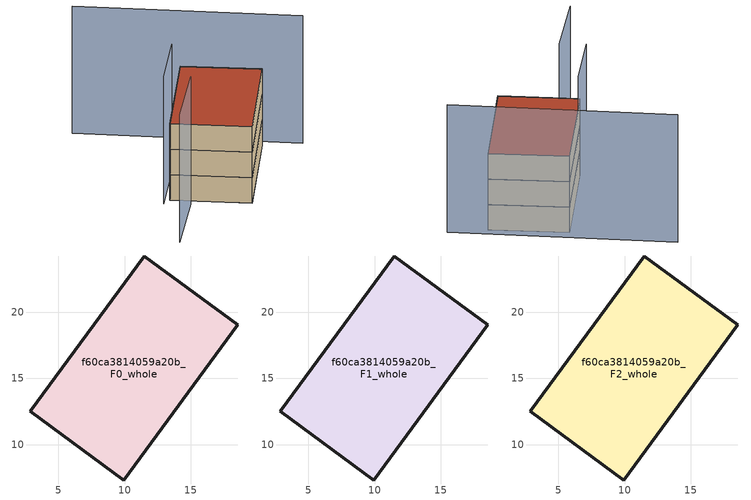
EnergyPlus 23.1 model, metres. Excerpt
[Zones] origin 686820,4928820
f60ca3814059a20b_F0_whole
 floor ground (EU_floor_Construction): 9.93,7.33 18.55,19.03 11.49,24.23 2.87,12.54 z0
 wall outside (EU_wall_Construction): 2.87,12.54 11.49,24.23 18.55,19.03 9.93,7.33 2.87,12.54 z0:3
f60ca3814059a20b_F1_whole
 floor to f60ca3814059a20b_F0_whole (EU_floor_Construction): 9.92,7.33 18.55,19.03 11.49,24.23 2.87,12.54 z3
 wall outside (EU_wall_Construction): 2.87,12.54 11.49,24.23 18.55,19.03 9.93,7.33 2.87,12.54 z3:6
f60ca3814059a20b_F2_whole
 floor to f60ca3814059a20b_F1_whole (EU_floor_Construction): 9.92,7.33 18.55,19.03 11.49,24.23 2.87,12.54 z6
 wall outside (EU_wall_Construction): 2.87,12.54 11.49,24.23 18.55,19.03 9.93,7.33 2.87,12.54 z6:9
 roof outside (EU_roof_Construction): 18.55,19.03 9.93,7.33 2.87,12.54 11.49,24.23 z9
shading: 6.89,18.58 1.9,12.24 / 22.51,17.19 2.99,32.33 / 4.26,10.59 -1.8,3.16 z0:15
[Building]
EU S2 Campaign: North Axis=0; Terrain=City; Solar Distribution=FullExterior
[Site:Location]
Bologna: Latitude=44.5; Longitude=11.25; Time Zone=1; Elevation=37
[SizingPeriod:WeatherFileDays]
AnnualSizingPeriod: Begin Month=1; Begin Day of Month=1; End Month=12; End Day of Month=31; Day of Week for Start Day=Monday; Use Weather File Daylight Saving Period=No; Use Weather File Rain and Snow Indicators=No
[MATERIAL]
EU_InternalMass_Material: Roughness=MediumRough; Thickness=0.1; Conductivity=1; Density=1800; Specific Heat=900; Thermal Absorptance=0.9; Solar Absorptance=0.7; Visible Absorptance=0.7
[MATERIAL:NOMASS] Roughness=MediumRough; Thermal Absorptance=0.9; Solar Absorptance=0.7; Visible Absorptance=0.7
Name | Thermal Resistance
EU_wall_NoMass | 0.937881
EU_roof_NoMass | 0.548572
EU_floor_NoMass | 0.71348
[CONSTRUCTION]
EU_wall_Construction: EU_wall_NoMass
EU_roof_Construction: EU_roof_NoMass
EU_floor_Construction: EU_floor_NoMass
EU_InternalMass_Construction: EU_InternalMass_Material
[ZONE] Type=1; Multiplier=1; Ceiling Height=autocalculate; Floor Area=autocalculate; Part of Total Floor Area=Yes
Name | Volume
f60ca3814059a20b_F0_whole | 382.192
f60ca3814059a20b_F1_whole; f60ca3814059a20b_F2_whole | 382.193
[INTERNALMASS] Construction=EU_InternalMass_Construction; Surface Area=127.397
Name | Zone or ZoneList
f60ca3814059a20b_F0_whole_EU_InternalMass | f60ca3814059a20b_F0_whole
f60ca3814059a20b_F1_whole_EU_InternalMass | f60ca3814059a20b_F1_whole
f60ca3814059a20b_F2_whole_EU_InternalMass | f60ca3814059a20b_F2_whole
[OTHEREQUIPMENT] Fuel Type=Electricity; Design Level Calculation Method=Watts/Area; Power per Zone Floor Area=1; Fraction Latent=0; Fraction Radiant=0; Fraction Lost=0; Carbon Dioxide Generation Rate=0; EndUse Subcategory=EU_Step8_InternalGains
Name | Zone or ZoneList or Space or SpaceList | Schedule
EU_Step8_InternalGain_f60ca3814059a20b_F0_whole_f000 | f60ca3814059a20b_F0_whole | EU_Step8_GainSchedule_f60ca3814059a20b_F0_whole_f000
EU_Step8_InternalGain_f60ca3814059a20b_F1_whole_f000 | f60ca3814059a20b_F1_whole | EU_Step8_GainSchedule_f60ca3814059a20b_F1_whole_f000
EU_Step8_InternalGain_f60ca3814059a20b_F2_whole_f000 | f60ca3814059a20b_F2_whole | EU_Step8_GainSchedule_f60ca3814059a20b_F2_whole_f000
[ZONEVENTILATION:DESIGNFLOWRATE] Schedule=EU_AlwaysOn; Design Flow Rate Calculation Method=AirChanges/Hour; Air Changes per Hour=0.687892; Ventilation Type=Natural; Fan Pressure Rise=0; Fan Total Efficiency=1; Constant Term Coefficient=1; Temperature Term Coefficient=0; Velocity Term Coefficient=0; Velocity Squared Term Coefficient=0; Minimum Indoor Temperature=-100; Maximum Indoor Temperature=100; Delta Temperature=-100; Minimum Outdoor Temperature=-100; Maximum Outdoor Temperature=100; Maximum Wind Speed=40
Name | Zone or ZoneList or Space or SpaceList
EU_ConstantAir_f60ca3814059a20b_F0_whole | f60ca3814059a20b_F0_whole
EU_ConstantAir_f60ca3814059a20b_F1_whole | f60ca3814059a20b_F1_whole
EU_ConstantAir_f60ca3814059a20b_F2_whole | f60ca3814059a20b_F2_whole
[HVACTEMPLATE:THERMOSTAT] Constant Heating Setpoint=20; Constant Cooling Setpoint=50
EU_HeatOnly_f60ca3814059a20b_F0_whole; EU_HeatOnly_f60ca3814059a20b_F1_whole; EU_HeatOnly_f60ca3814059a20b_F2_whole
[HVACTEMPLATE:ZONE:IDEALLOADSAIRSYSTEM] System Availability Schedule=EU_AlwaysOn; Maximum Heating Supply Air Temperature=50; Minimum Cooling Supply Air Temperature=13; Maximum Heating Supply Air Humidity Ratio=0.0156; Minimum Cooling Supply Air Humidity Ratio=0.0077; Heating Limit=NoLimit; Cooling Limit=NoLimit; Heating Availability Schedule=EU_AlwaysOn; Cooling Availability Schedule=EU_CoolingOff; Dehumidification Control Type=ConstantSensibleHeatRatio; Cooling Sensible Heat Ratio=0.7; Dehumidification Setpoint=60; Humidification Control Type=None; Humidification Setpoint=30; Outdoor Air Method=None; Outdoor Air Flow Rate per Person=0.00944; Outdoor Air Flow Rate per Zone Floor Area=0; Outdoor Air Flow Rate per Zone=0; Demand Controlled Ventilation Type=None; Outdoor Air Economizer Type=NoEconomizer; Heat Recovery Type=None; Sensible Heat Recovery Effectiveness=0.7; Latent Heat Recovery Effectiveness=0.65
Name | Template Thermostat
f60ca3814059a20b_F0_whole | EU_HeatOnly_f60ca3814059a20b_F0_whole
f60ca3814059a20b_F1_whole | EU_HeatOnly_f60ca3814059a20b_F1_whole
f60ca3814059a20b_F2_whole | EU_HeatOnly_f60ca3814059a20b_F2_whole
[SIZING:ZONE] Zone Cooling Design Supply Air Temperature Input Method=SupplyAirTemperature; Zone Cooling Design Supply Air Temperature=13; Zone Heating Design Supply Air Temperature Input Method=SupplyAirTemperature; Zone Heating Design Supply Air Temperature=50; Zone Cooling Design Supply Air Humidity Ratio=0.008; Zone Heating Design Supply Air Humidity Ratio=0.008; Cooling Design Air Flow Method=DesignDay; Cooling Design Air Flow Rate=0; Cooling Minimum Air Flow per Zone Floor Area=0.000762; Cooling Minimum Air Flow=0; Cooling Minimum Air Flow Fraction=0.2; Heating Design Air Flow Method=DesignDay; Heating Design Air Flow Rate=0; Heating Maximum Air Flow per Zone Floor Area=0.002032; Heating Maximum Air Flow=0.141576; Heating Maximum Air Flow Fraction=0.3; Account for Dedicated Outdoor Air System=No; Dedicated Outdoor Air System Control Strategy=NeutralSupplyAir; Dedicated Outdoor Air Low Setpoint Temperature for Design=autosize; Dedicated Outdoor Air High Setpoint Temperature for Design=autosize; Zone Load Sizing Method=Sensible Load Only No Latent Load; Zone Latent Cooling Design Supply Air Humidity Ratio Input Method=HumidityRatioDifference; Zone Cooling Design Supply Air Humidity Ratio Difference=0.005; Zone Latent Heating Design Supply Air Humidity Ratio Input Method=HumidityRatioDifference; Zone Humidification Design Supply Air Humidity Ratio Difference=0.005
f60ca3814059a20b_F0_whole; f60ca3814059a20b_F1_whole; f60ca3814059a20b_F2_whole
[SCHEDULE:CONSTANT]
Name | Hourly Value
EU_AlwaysOn | 1
EU_CoolingOff | 0
[SCHEDULE:FILE] Column Number=1; Rows to Skip at Top=0; Number of Hours of Data=8760; Column Separator=Comma; Interpolate to Timestep=No; Minutes per Item=60; Adjust Schedule for Daylight Savings=Yes
Name | File
EU_Step8_GainSchedule_f60ca3814059a20b_F0_whole_f000 | ../../schedules/f60ca3814059a20b/f60ca3814059a20b_F0_whole_f000_gain.csv
EU_Step8_GainSchedule_f60ca3814059a20b_F1_whole_f000 | ../../schedules/f60ca3814059a20b/f60ca3814059a20b_F1_whole_f000_gain.csv
EU_Step8_GainSchedule_f60ca3814059a20b_F2_whole_f000 | ../../schedules/f60ca3814059a20b/f60ca3814059a20b_F2_whole_f000_gain.csv
